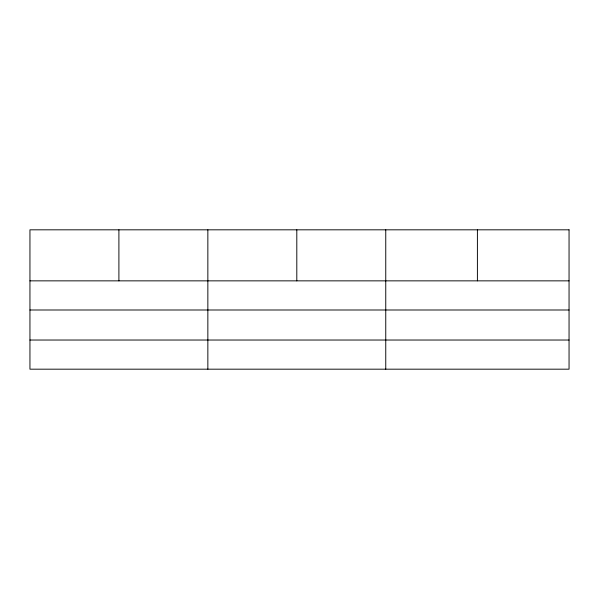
<?xml version="1.0" encoding="UTF-8"?>
<svg xmlns="http://www.w3.org/2000/svg" width="599" height="599" viewBox="0 0 599 599"><rect width="100%" height="100%" fill="white"/><g stroke="black" fill="none" stroke-linecap="round" stroke-linejoin="round"><path stroke-width="0.9" d="M29.95 280.856L569.05 280.856M29.95 309.997L569.05 309.997M29.95 340.03L569.05 340.03M477.403 229.821L477.403 280.856M385.756 229.821L385.756 369.179M296.805 229.821L296.805 280.856M207.853 229.821L207.853 369.179M118.902 229.821L118.902 280.856M569.05 229.821L29.95 229.821L29.95 369.179L569.05 369.179L569.05 229.821"/></g></svg>
